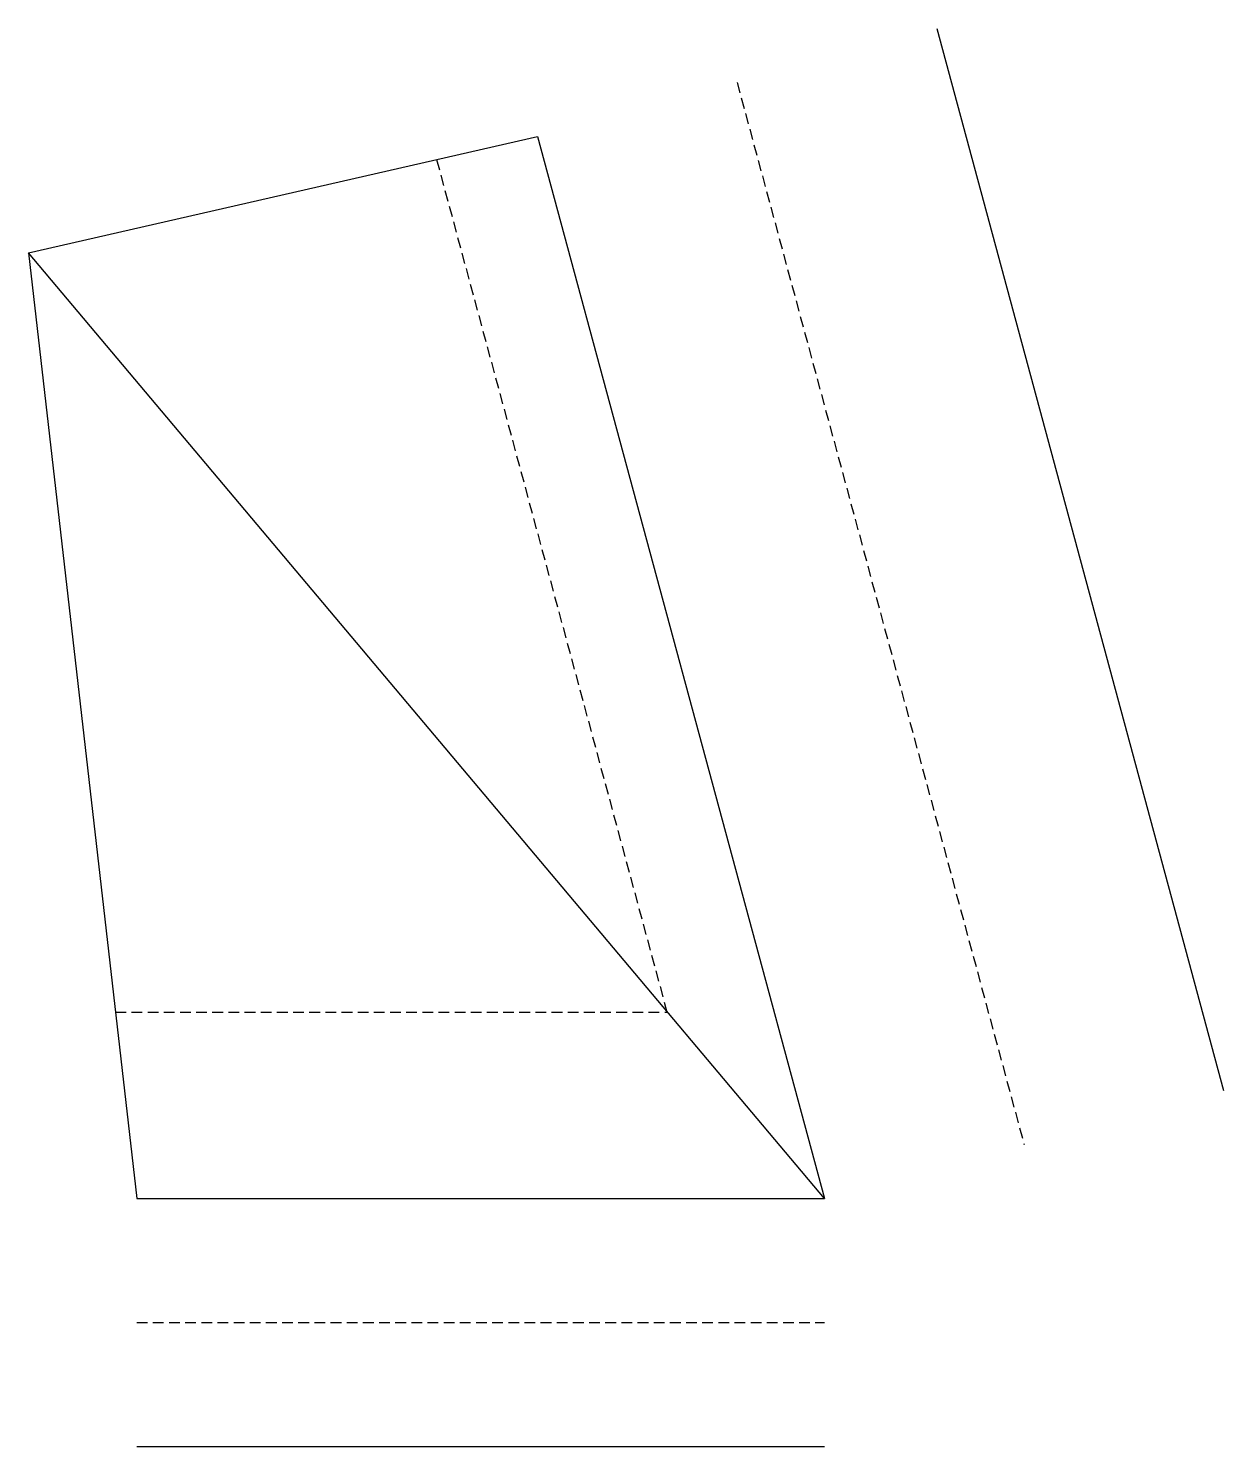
# Model space of a CAD drawing. Header units: inches. Extents: x 123303 to 129491, y -4238 to 902.
# Drawn here: x 123303 to 123997, y -2929 to -2106 of the extents above; entities that cross this region are included whole.
import ezdxf

# ---------------------------------------------------------------- set-up
doc = ezdxf.new("R2010")
doc.units = ezdxf.units.IN
doc.header["$LTSCALE"] = 0.5
doc.header["$MEASUREMENT"] = 0
doc.linetypes.add('HIDDEN2', pattern=[0.1875, 0.125, -0.0625])
doc.layers.add('Toilet', color=7, linetype='Continuous', lineweight=25)

msp = doc.modelspace()

# ---------------------------------------------------------------- linework, layer by layer
at = {"layer": 'Toilet', "color": 240, "true_color": 0xed1f24}
for p, q in [((123830.18, -2106.11), (123996.68, -2722)), ((123303.11, -2236.23), (123598.5, -2168.74)), ((123598.5, -2168.74), (123765, -2784.64)), ((123765, -2784.64), (123303.11, -2236.23)), ((123303.11, -2236.23), (123366, -2784.64)), ((123366, -2784.64), (123765, -2784.64)), ((123366, -2928.64), (123765, -2928.64))]:
    msp.add_line(p, q, dxfattribs=at)
at = {"layer": 'Toilet', "color": 240, "linetype": 'HIDDEN2', "ltscale": 100, "true_color": 0xed1f24}
for p, q in [((123714.34, -2137.43), (123880.84, -2753.32)), ((123539.96, -2182.12), (123673.65, -2676.64)), ((123353.61, -2676.64), (123673.65, -2676.64)), ((123366, -2856.64), (123765, -2856.64))]:
    msp.add_line(p, q, dxfattribs=at)

doc.saveas('drawing.dxf')
